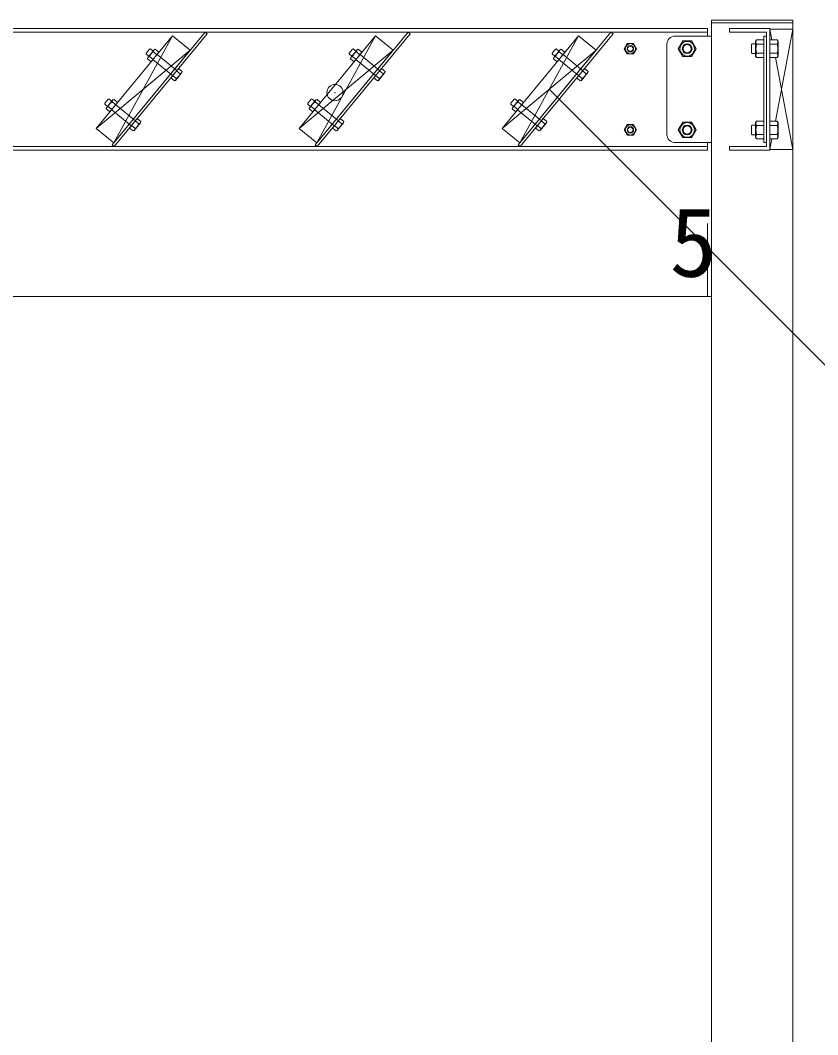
# Model space of a CAD drawing. Units: millimetres, scale not verified. Extents: x 187 to 5663, y 265 to 3998.
# Drawn here: x 1878 to 2369, y 1961 to 2586 of the extents above; entities that cross this region are included whole.
import ezdxf
from ezdxf.enums import TextEntityAlignment as Align

# ---------------------------------------------------------------- set-up
doc = ezdxf.new("R2010")
doc.units = ezdxf.units.MM
doc.header["$LTSCALE"] = 20
doc.header["$PDMODE"] = 32
doc.header["$PDSIZE"] = 10
doc.layers.add('寸法', color=1, linetype='Continuous', lineweight=13)
doc.layers.add('本体', color=7, linetype='Continuous', lineweight=13)
doc.styles.add('ＭＳ ゴシック', font='')
doc.styles.get('ＭＳ ゴシック').set_extended_font_data('MS Gothic')

msp = doc.modelspace()

# ---------------------------------------------------------------- linework, layer by layer
at = {"layer": '寸法'}
for p, q in [((2418.99, 2327.62), (2203.32, 2543.3)), ((2300.82, 2415.8), (2300.82, 2460.8)), ((2303.32, 2415.8), (2303.32, 2460.8)), ((855.82, 2415.8), (2300.82, 2415.8)), ((2300.82, 2415.8), (2303.32, 2415.8))]:
    msp.add_line(p, q, dxfattribs=at)
at = {"layer": '本体'}
for p, q in [((2353.32, 2585.8), (2303.32, 2585.8)), ((2303.32, 2585.8), (2303.32, 1305.8)), ((2353.32, 2585.8), (2353.32, 1305.8)), ((855.82, 2580.8), (2300.82, 2580.8)), ((2300.82, 2580.8), (2300.82, 2576.05)), ((2353.32, 2584.2), (2303.32, 2584.2)), ((2314.32, 2580.8), (2339.32, 2580.8)), ((2314.32, 2580.8), (2314.32, 2578.55)), ((2339.32, 2580.8), (2339.32, 2505.8)), ((2353.32, 2580.3), (2339.32, 2580.3)), ((2339.32, 2580.3), (2339.32, 2506.3)), ((2340.55, 2573.78), (2339.32, 2580.3)), ((2353.32, 2580.3), (2342.62, 2523.78)), ((2353.32, 2506.3), (2353.32, 2580.3)), ((855.82, 2578.55), (2300.82, 2578.55)), ((1971.43, 2576.31), (1924.39, 2519.18)), ((1934.2, 2509.06), (1991.4, 2578.55)), ((1971.43, 2576.31), (1935.2, 2510.28)), ((1935.44, 2508.05), (1992.64, 2577.53)), ((1982.24, 2567.41), (1971.43, 2576.31)), ((1991.4, 2578.55), (1992.64, 2577.53)), ((2096.43, 2576.31), (2049.39, 2519.18)), ((2059.2, 2509.06), (2116.4, 2578.55)), ((2096.43, 2576.31), (2060.2, 2510.28)), ((2060.44, 2508.05), (2117.64, 2577.53)), ((2107.24, 2567.41), (2096.43, 2576.31)), ((2116.4, 2578.55), (2117.64, 2577.53)), ((2221.43, 2576.31), (2174.39, 2519.18)), ((2184.2, 2509.06), (2241.4, 2578.55)), ((2221.43, 2576.31), (2185.2, 2510.28)), ((2185.43, 2508.05), (2242.64, 2577.53)), ((2232.24, 2567.41), (2221.43, 2576.31)), ((2241.4, 2578.55), (2242.64, 2577.53)), ((2280.82, 2576.05), (2303.32, 2576.05)), ((2282.83, 2568.3), (2285.57, 2573.05)), ((2285.57, 2573.05), (2291.06, 2573.05)), ((2291.06, 2573.05), (2293.8, 2568.3)), ((2314.32, 2578.55), (2337.07, 2578.55)), ((2331.03, 2573.78), (2330.47, 2572.8)), ((2335.47, 2573.78), (2331.03, 2573.78)), ((2335.47, 2576.05), (2337.07, 2576.05)), ((2335.47, 2576.05), (2335.47, 2510.55)), ((2335.47, 2562.81), (2335.47, 2573.78)), ((2337.07, 2578.55), (2337.07, 2508.05)), ((2337.07, 2576.05), (2337.07, 2510.55)), ((2339.32, 2573.78), (2339.32, 2562.81)), ((2339.32, 2573.78), (2343.75, 2573.78)), ((2343.75, 2573.78), (2344.32, 2572.8)), ((1924.39, 2519.18), (1982.24, 2567.41)), ((1935.2, 2510.28), (1982.24, 2567.41)), ((1957.23, 2568.11), (1955.14, 2565.57)), ((1960.1, 2567.66), (1956.13, 2562.84)), ((1957.23, 2568.11), (1957.73, 2568.16)), ((1957.73, 2568.16), (1959.39, 2566.79)), ((1960.78, 2567.92), (1960.1, 2567.66)), ((1963.01, 2566.08), (1960.78, 2567.92)), ((2049.39, 2519.18), (2107.24, 2567.41)), ((2060.2, 2510.28), (2107.24, 2567.41)), ((2082.23, 2568.11), (2080.14, 2565.57)), ((2085.1, 2567.66), (2081.13, 2562.84)), ((2082.23, 2568.11), (2082.73, 2568.16)), ((2082.73, 2568.16), (2084.38, 2566.79)), ((2085.78, 2567.92), (2085.1, 2567.66)), ((2088.01, 2566.08), (2085.78, 2567.92)), ((2174.39, 2519.18), (2232.24, 2567.41)), ((2185.2, 2510.28), (2232.24, 2567.41)), ((2207.23, 2568.11), (2205.14, 2565.57)), ((2210.1, 2567.66), (2206.13, 2562.84)), ((2207.23, 2568.11), (2207.73, 2568.16)), ((2207.73, 2568.16), (2209.38, 2566.79)), ((2210.78, 2567.92), (2210.1, 2567.66)), ((2213.01, 2566.08), (2210.78, 2567.92)), ((2251.44, 2571.55), (2249.56, 2568.3)), ((2249.56, 2568.3), (2251.44, 2565.05)), ((2255.19, 2571.55), (2251.44, 2571.55)), ((2257.07, 2568.3), (2255.19, 2571.55)), ((2255.19, 2565.05), (2257.07, 2568.3)), ((2275.82, 2571.05), (2275.82, 2515.55)), ((2285.57, 2563.55), (2282.83, 2568.3)), ((2293.8, 2568.3), (2291.06, 2563.55)), ((2328.32, 2571.3), (2327.97, 2570.94)), ((2327.97, 2565.65), (2327.97, 2570.94)), ((2328.32, 2571.3), (2330.47, 2571.3)), ((2330.47, 2563.8), (2330.47, 2572.8)), ((2335.47, 2571.04), (2331.03, 2571.04)), ((2339.32, 2571.04), (2343.75, 2571.04)), ((2344.32, 2572.8), (2344.32, 2563.8)), ((1955.19, 2565.07), (1955.14, 2565.57)), ((1955.19, 2565.07), (1956.84, 2563.71)), ((1956.01, 2562.12), (1956.13, 2562.84)), ((1958.24, 2560.29), (1956.01, 2562.12)), ((1959.43, 2561.74), (1957.2, 2563.57)), ((1963.01, 2566.08), (1958.24, 2560.29)), ((1971.4, 2551.73), (1959.35, 2561.64)), ((1961.82, 2564.63), (1959.59, 2566.47)), ((1973.94, 2554.81), (1961.89, 2564.73)), ((2080.19, 2565.07), (2080.14, 2565.57)), ((2080.19, 2565.07), (2081.84, 2563.71)), ((2081.01, 2562.12), (2081.13, 2562.84)), ((2083.24, 2560.29), (2081.01, 2562.12)), ((2084.43, 2561.74), (2082.2, 2563.57)), ((2088.01, 2566.08), (2083.24, 2560.29)), ((2096.4, 2551.73), (2084.35, 2561.64)), ((2086.82, 2564.63), (2084.59, 2566.47)), ((2098.94, 2554.81), (2086.89, 2564.73)), ((2205.19, 2565.07), (2205.14, 2565.57)), ((2205.19, 2565.07), (2206.84, 2563.71)), ((2206.01, 2562.12), (2206.13, 2562.84)), ((2208.24, 2560.29), (2206.01, 2562.12)), ((2209.43, 2561.74), (2207.2, 2563.57)), ((2213.01, 2566.08), (2208.24, 2560.29)), ((2221.4, 2551.73), (2209.35, 2561.64)), ((2211.82, 2564.63), (2209.59, 2566.47)), ((2223.94, 2554.81), (2211.89, 2564.73)), ((2251.44, 2565.05), (2255.19, 2565.05)), ((2291.06, 2563.55), (2285.57, 2563.55)), ((2327.97, 2565.65), (2328.32, 2565.3)), ((2328.32, 2565.3), (2330.47, 2565.3)), ((2331.03, 2562.81), (2330.47, 2563.8)), ((2335.47, 2565.55), (2331.03, 2565.55)), ((2335.47, 2562.81), (2331.03, 2562.81)), ((2339.32, 2565.55), (2343.75, 2565.55)), ((2339.32, 2562.81), (2343.75, 2562.81)), ((2353.32, 2506.3), (2342.62, 2562.81)), ((2343.75, 2562.81), (2344.32, 2563.8)), ((1970.28, 2550.37), (1975.05, 2556.17)), ((1973.86, 2554.72), (1976.09, 2552.88)), ((1975.05, 2556.17), (1977.28, 2554.33)), ((1977.28, 2554.33), (1977.16, 2553.62)), ((2095.28, 2550.37), (2100.05, 2556.17)), ((2098.86, 2554.72), (2101.09, 2552.88)), ((2100.05, 2556.17), (2102.28, 2554.33)), ((2102.28, 2554.33), (2102.16, 2553.62)), ((2220.28, 2550.37), (2225.05, 2556.17)), ((2223.86, 2554.72), (2226.09, 2552.88)), ((2225.05, 2556.17), (2227.28, 2554.33)), ((2227.28, 2554.33), (2227.16, 2553.62)), ((1970.28, 2550.37), (1972.51, 2548.54)), ((1971.47, 2551.82), (1973.7, 2549.99)), ((1972.51, 2548.54), (1973.19, 2548.79)), ((1973.19, 2548.79), (1977.16, 2553.62)), ((2095.28, 2550.37), (2097.51, 2548.54)), ((2096.47, 2551.82), (2098.7, 2549.99)), ((2097.51, 2548.54), (2098.19, 2548.79)), ((2098.19, 2548.79), (2102.16, 2553.62)), ((2220.28, 2550.37), (2222.51, 2548.54)), ((2221.47, 2551.82), (2223.7, 2549.99)), ((2222.51, 2548.54), (2223.19, 2548.79)), ((2223.19, 2548.79), (2227.16, 2553.62)), ((1931.81, 2537.23), (1929.71, 2534.69)), ((1934.68, 2536.78), (1930.7, 2531.96)), ((1931.81, 2537.23), (1932.3, 2537.28)), ((1932.3, 2537.28), (1933.96, 2535.91)), ((1936.39, 2533.75), (1934.16, 2535.59)), ((1935.36, 2537.04), (1934.68, 2536.78)), ((1937.58, 2535.2), (1935.36, 2537.04)), ((2056.81, 2537.23), (2054.71, 2534.69)), ((2059.68, 2536.78), (2055.7, 2531.96)), ((2056.81, 2537.23), (2057.3, 2537.28)), ((2057.3, 2537.28), (2058.96, 2535.91)), ((2061.39, 2533.75), (2059.16, 2535.59)), ((2060.36, 2537.04), (2059.68, 2536.78)), ((2062.58, 2535.2), (2060.36, 2537.04)), ((2181.81, 2537.23), (2179.71, 2534.69)), ((2184.68, 2536.78), (2180.7, 2531.96)), ((2181.81, 2537.23), (2182.3, 2537.28)), ((2182.3, 2537.28), (2183.96, 2535.91)), ((2186.39, 2533.75), (2184.16, 2535.59)), ((2185.36, 2537.04), (2184.68, 2536.78)), ((2187.58, 2535.2), (2185.36, 2537.04)), ((1929.76, 2534.19), (1929.71, 2534.69)), ((1929.76, 2534.19), (1931.42, 2532.83)), ((1930.59, 2531.24), (1930.7, 2531.96)), ((1932.81, 2529.41), (1930.59, 2531.24)), ((1934.01, 2530.85), (1931.78, 2532.69)), ((1937.58, 2535.2), (1932.81, 2529.41)), ((1945.97, 2520.84), (1933.93, 2530.76)), ((1948.51, 2523.93), (1936.47, 2533.85)), ((2054.76, 2534.19), (2054.71, 2534.69)), ((2054.76, 2534.19), (2056.42, 2532.83)), ((2055.59, 2531.24), (2055.7, 2531.96)), ((2057.81, 2529.41), (2055.59, 2531.24)), ((2059.01, 2530.85), (2056.78, 2532.69)), ((2062.58, 2535.2), (2057.81, 2529.41)), ((2070.97, 2520.84), (2058.93, 2530.76)), ((2073.51, 2523.93), (2061.47, 2533.85)), ((2179.76, 2534.19), (2179.71, 2534.69)), ((2179.76, 2534.19), (2181.42, 2532.83)), ((2180.59, 2531.24), (2180.7, 2531.96)), ((2182.81, 2529.41), (2180.59, 2531.24)), ((2184.01, 2530.85), (2181.78, 2532.69)), ((2187.58, 2535.2), (2182.81, 2529.41)), ((2195.97, 2520.84), (2183.93, 2530.76)), ((2198.51, 2523.93), (2186.47, 2533.85)), ((1944.86, 2519.49), (1949.63, 2525.29)), ((1948.44, 2523.84), (1950.67, 2522)), ((1949.63, 2525.29), (1951.86, 2523.45)), ((1951.86, 2523.45), (1951.74, 2522.74)), ((2069.86, 2519.49), (2074.63, 2525.29)), ((2073.44, 2523.84), (2075.67, 2522)), ((2074.63, 2525.29), (2076.86, 2523.45)), ((2076.86, 2523.45), (2076.74, 2522.74)), ((2194.86, 2519.49), (2199.63, 2525.29)), ((2198.44, 2523.84), (2200.67, 2522)), ((2199.63, 2525.29), (2201.86, 2523.45)), ((2201.86, 2523.45), (2201.74, 2522.74)), ((2282.83, 2518.3), (2285.57, 2523.05)), ((2285.57, 2523.05), (2291.06, 2523.05)), ((2291.06, 2523.05), (2293.8, 2518.3)), ((2331.03, 2523.78), (2330.47, 2522.8)), ((2335.47, 2523.78), (2331.03, 2523.78)), ((2335.47, 2512.81), (2335.47, 2523.78)), ((2339.32, 2523.78), (2339.32, 2512.81)), ((2339.32, 2523.78), (2343.75, 2523.78)), ((2343.75, 2523.78), (2344.32, 2522.8)), ((1924.39, 2519.18), (1935.2, 2510.28)), ((1944.86, 2519.49), (1947.09, 2517.66)), ((1946.05, 2520.94), (1948.28, 2519.1)), ((1947.09, 2517.66), (1947.77, 2517.91)), ((1947.77, 2517.91), (1951.74, 2522.74)), ((2049.39, 2519.18), (2060.2, 2510.28)), ((2069.86, 2519.49), (2072.09, 2517.66)), ((2071.05, 2520.94), (2073.28, 2519.1)), ((2072.09, 2517.66), (2072.77, 2517.91)), ((2072.77, 2517.91), (2076.74, 2522.74)), ((2174.39, 2519.18), (2185.2, 2510.28)), ((2194.86, 2519.49), (2197.09, 2517.66)), ((2196.05, 2520.94), (2198.28, 2519.1)), ((2197.09, 2517.66), (2197.77, 2517.91)), ((2197.77, 2517.91), (2201.74, 2522.74)), ((2251.44, 2521.55), (2249.56, 2518.3)), ((2249.56, 2518.3), (2251.44, 2515.05)), ((2255.19, 2521.55), (2251.44, 2521.55)), ((2257.07, 2518.3), (2255.19, 2521.55)), ((2255.19, 2515.05), (2257.07, 2518.3)), ((2285.57, 2513.55), (2282.83, 2518.3)), ((2293.8, 2518.3), (2291.06, 2513.55)), ((2328.32, 2521.3), (2327.97, 2520.94)), ((2327.97, 2515.65), (2327.97, 2520.94)), ((2328.32, 2521.3), (2330.47, 2521.3)), ((2330.47, 2513.8), (2330.47, 2522.8)), ((2335.47, 2521.04), (2331.03, 2521.04)), ((2339.32, 2521.04), (2343.75, 2521.04)), ((2344.32, 2522.8), (2344.32, 2513.8)), ((2251.44, 2515.05), (2255.19, 2515.05)), ((2280.82, 2510.55), (2303.32, 2510.55)), ((2291.06, 2513.55), (2285.57, 2513.55)), ((2300.82, 2510.55), (2300.82, 2505.8)), ((2327.97, 2515.65), (2328.32, 2515.3)), ((2328.32, 2515.3), (2330.47, 2515.3)), ((2331.03, 2512.81), (2330.47, 2513.8)), ((2335.47, 2515.55), (2331.03, 2515.55)), ((2335.47, 2512.81), (2331.03, 2512.81)), ((2335.47, 2510.55), (2337.07, 2510.55)), ((2339.32, 2515.55), (2343.75, 2515.55)), ((2339.32, 2512.81), (2343.75, 2512.81)), ((2340.55, 2512.81), (2339.32, 2506.3)), ((2343.75, 2512.81), (2344.32, 2513.8)), ((855.82, 2508.05), (2300.82, 2508.05)), ((855.82, 2505.8), (2300.82, 2505.8)), ((1934.2, 2509.06), (1935.44, 2508.05)), ((2059.2, 2509.06), (2060.44, 2508.05)), ((2184.2, 2509.06), (2185.43, 2508.05)), ((2314.32, 2508.05), (2337.07, 2508.05)), ((2314.32, 2508.05), (2314.32, 2505.8)), ((2314.32, 2505.8), (2339.32, 2505.8)), ((2339.32, 2506.3), (2353.32, 2506.3))]:
    msp.add_line(p, q, dxfattribs=at)
for centre, radius in [((2253.32, 2568.3), 3.12), ((2253.32, 2568.3), 2), ((2253.32, 2568.3), 1.66), ((2288.32, 2568.3), 4.5), ((2288.32, 2568.3), 3), ((2288.33, 2568.3), 2.53), ((2253.32, 2518.3), 3.12), ((2253.32, 2518.3), 2), ((2253.32, 2518.3), 1.66), ((2288.32, 2518.3), 4.5), ((2288.32, 2518.3), 3), ((2288.33, 2518.3), 2.53)]:
    msp.add_circle(centre, radius, dxfattribs=at)
for centre, radius, start, end in [((2280.82, 2571.05), 5, 90, 180), ((2333.04, 2572.41), 2.43, 145.61587, 214.38413), ((2341.74, 2572.41), 2.43, 325.61587, 34.38413), ((1961.24, 2566.32), 1.66, 106.15275, 174.92106), ((2086.24, 2566.32), 1.66, 106.15275, 174.92106), ((2211.24, 2566.32), 1.66, 106.15275, 174.92106), ((2339.69, 2568.3), 9.08, 162.41211, 197.58789), ((2335.1, 2568.3), 9.08, 342.41211, 17.58789), ((1957.66, 2561.98), 1.66, 106.15276, 174.92104), ((1962.96, 2561.26), 6.21, 122.949, 158.1248), ((2082.66, 2561.98), 1.66, 106.15276, 174.92104), ((2087.96, 2561.26), 6.21, 122.949, 158.1248), ((2207.66, 2561.98), 1.66, 106.15276, 174.92104), ((2212.96, 2561.26), 6.21, 122.949, 158.1248), ((2333.04, 2564.18), 2.43, 145.61587, 214.38413), ((2341.74, 2564.18), 2.43, 325.61587, 34.38413), ((1975.63, 2554.48), 1.66, 286.15276, 354.92104), ((2100.63, 2554.48), 1.66, 286.15276, 354.92104), ((2225.63, 2554.48), 1.66, 286.15276, 354.92104), ((1972.05, 2550.13), 1.66, 286.15275, 354.92106), ((1970.33, 2555.2), 6.21, 302.949, 338.1248), ((2097.05, 2550.13), 1.66, 286.15275, 354.92106), ((2095.33, 2555.2), 6.21, 302.949, 338.1248), ((2222.05, 2550.13), 1.66, 286.15275, 354.92106), ((2220.33, 2555.2), 6.21, 302.949, 338.1248), ((1937.54, 2530.38), 6.21, 122.949, 158.1248), ((1935.82, 2535.44), 1.66, 106.15275, 174.92106), ((2062.54, 2530.38), 6.21, 122.949, 158.1248), ((2060.82, 2535.44), 1.66, 106.15275, 174.92106), ((2187.54, 2530.38), 6.21, 122.949, 158.1248), ((2185.82, 2535.44), 1.66, 106.15275, 174.92106), ((1932.24, 2531.09), 1.66, 106.15276, 174.92104), ((2057.24, 2531.09), 1.66, 106.15276, 174.92104), ((2182.24, 2531.09), 1.66, 106.15276, 174.92104), ((1950.2, 2523.6), 1.66, 286.15276, 354.92104), ((2075.2, 2523.6), 1.66, 286.15276, 354.92104), ((2200.2, 2523.6), 1.66, 286.15276, 354.92104), ((2333.04, 2522.41), 2.43, 145.61587, 214.38413), ((2341.74, 2522.41), 2.43, 325.61587, 34.38413), ((1946.63, 2519.25), 1.66, 286.15275, 354.92106), ((1944.9, 2524.32), 6.21, 302.949, 338.1248), ((2071.63, 2519.25), 1.66, 286.15275, 354.92106), ((2069.9, 2524.32), 6.21, 302.949, 338.1248), ((2196.63, 2519.25), 1.66, 286.15275, 354.92106), ((2194.9, 2524.32), 6.21, 302.949, 338.1248), ((2339.69, 2518.3), 9.08, 162.41211, 197.58789), ((2335.1, 2518.3), 9.08, 342.41211, 17.58789), ((2280.82, 2515.55), 5, 180, 270), ((2333.04, 2514.18), 2.43, 145.61587, 214.38413), ((2341.74, 2514.18), 2.43, 325.61587, 34.38413)]:
    msp.add_arc(centre, radius, start, end, dxfattribs=at)
msp.add_point((2071.46, 2541.31), dxfattribs=at)

# ---------------------------------------------------------------- texts
at = {"layer": '寸法', "color": 3, "style": 'ＭＳ ゴシック'}
msp.add_text('5', height=42.72, dxfattribs=at).set_placement((2277.6, 2415.1), align=Align.BOTTOM_LEFT)

doc.saveas('drawing.dxf')
